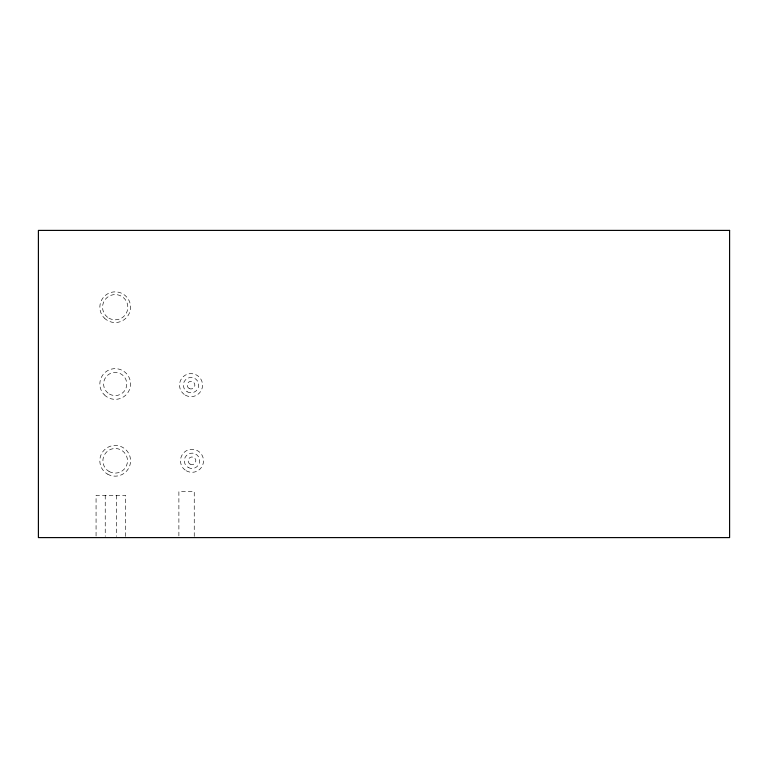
<?xml version="1.0" encoding="UTF-8"?>
<svg xmlns="http://www.w3.org/2000/svg" width="768" height="768" viewBox="0 0 768 768"><rect width="100%" height="100%" fill="white"/><g stroke="black" fill="none" stroke-linecap="round" stroke-linejoin="round"><path stroke-width="0.58" stroke-dasharray="3.84 2.88" d="M194.246 536.419L194.246 491.52L178.886 491.52L178.886 536.419M125.683 536.429L125.683 495.36L96.067 495.36L96.067 536.429M116.525 495.36L116.525 536.429M105.235 495.36L105.235 536.429M104.342 318.058A15.36 15.36 0 0 0 130.032 311.174A15.36 15.36 0 0 0 111.226 292.368A15.36 15.36 0 0 0 104.342 318.058M107.52 474.106A15.36 15.36 0 0 0 130.56 460.8A15.36 15.36 0 0 0 107.52 447.494A15.36 15.36 0 0 0 107.52 474.106M104.342 394.858A15.36 15.36 0 0 0 130.032 387.974A15.36 15.36 0 0 0 111.226 369.168A15.36 15.36 0 0 0 104.342 394.858M186.24 470.774A11.52 11.52 0 0 0 203.52 460.8A11.52 11.52 0 0 0 186.24 450.826A11.52 11.52 0 0 0 186.24 470.774M185.28 395.117A11.52 11.52 0 0 0 202.56 385.142A11.52 11.52 0 0 0 185.28 375.168A11.52 11.52 0 0 0 185.28 395.117M109.046 471.456A12.298 12.298 0 0 0 127.498 460.8A12.298 12.298 0 0 0 109.046 450.144A12.298 12.298 0 0 0 109.046 471.456M109.411 394.032A11.578 11.578 0 0 0 126.778 384A11.578 11.578 0 0 0 109.411 373.968A11.578 11.578 0 0 0 109.411 394.032M108.883 318.134A12.624 12.624 0 0 0 127.824 307.2A12.624 12.624 0 0 0 108.883 296.266A12.624 12.624 0 0 0 108.883 318.134M190.08 464.122A3.84 3.84 0 0 0 195.84 460.8A3.84 3.84 0 0 0 190.08 457.478A3.84 3.84 0 0 0 190.08 464.122M188.16 467.453A7.68 7.68 0 0 0 199.68 460.8A7.68 7.68 0 0 0 188.16 454.147A7.68 7.68 0 0 0 188.16 467.453M189.12 388.464A3.84 3.84 0 0 0 194.88 385.142A3.84 3.84 0 0 0 189.12 381.821A3.84 3.84 0 0 0 189.12 388.464M187.2 391.795A7.68 7.68 0 0 0 198.72 385.142A7.68 7.68 0 0 0 187.2 378.49A7.68 7.68 0 0 0 187.2 391.795"/><path stroke-width="1.15" d="M729.6 230.4L38.4 230.4L38.4 537.6L729.6 537.6L729.6 230.4"/></g></svg>
